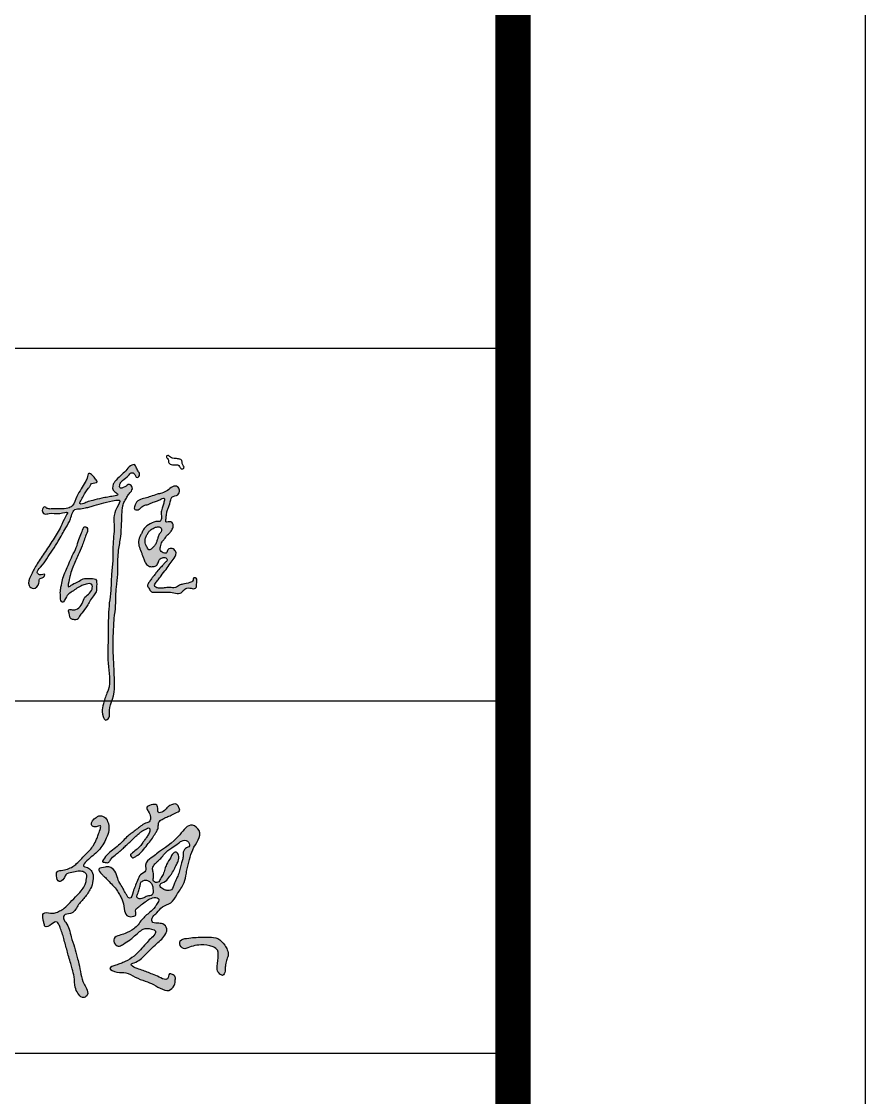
# Model space of a CAD drawing. Extents: x 30064 to 135164, y 17999 to 492668.
# Drawn here: x 111787 to 114181, y 151673 to 154725 of the extents above; entities that cross this region are included whole.
import ezdxf

# ---------------------------------------------------------------- set-up
doc = ezdxf.new("R2010")
doc.units = 0
doc.header["$LTSCALE"] = 1000
doc.header["$MEASUREMENT"] = 0
for name, color, linetype in [('PUB_TITLE', 7, 'Continuous'), ('TWT_TITLE', 7, 'Continuous'), ('文字和字符', 7, 'Continuous')]:
    doc.layers.add(name, color=color, linetype=linetype)

msp = doc.modelspace()

# ---------------------------------------------------------------- hatches: boundary and pattern name
at = {"layer": '文字和字符'}
h = msp.add_hatch(color=6, dxfattribs=at)
edge = h.paths.add_edge_path()
edge.add_spline(control_points=[(111875.4, 153343), (111875.6, 153343), (111900.1, 153343.1), (111915.5, 153342.6), (111936.8, 153353.1), (111940.9, 153378), (111956.2, 153398.2), (111965.2, 153416.7), (111973.8, 153429), (111974.9, 153448.6), (111989.9, 153436.4), (111994.7, 153429.5), (112006, 153415.1), (111985, 153418.8), (111982, 153407.8), (111972.6, 153397.5), (111962.8, 153382.1), (111956.6, 153369), (111949.1, 153356.3), (111963, 153356.7), (111972.4, 153363.4), (111991.7, 153367.7), (112010.8, 153372.7), (112031.7, 153376.3), (112044.3, 153378.6), (112066.2, 153382.9), (112044.3, 153392.4), (112043.5, 153409.7), (112054.5, 153424.1), (112066.5, 153436.6), (112083.4, 153450.2), (112091.5, 153464.6), (112108.7, 153471.2), (112111.9, 153458.8), (112116.8, 153451.1), (112122.9, 153442.2), (112120.3, 153434.6), (112111.1, 153428.8), (112108.7, 153444.2), (112095.7, 153446.8), (112088.3, 153433.3), (112075.7, 153427), (112067, 153417), (112064.8, 153410.1), (112063.5, 153399.4), (112081.3, 153404.4), (112090.9, 153416.2), (112104.5, 153402.9), (112096.4, 153390.3), (112087.6, 153381.6), (112082.6, 153369.6), (112076.1, 153360.5), (112071.1, 153337.2), (112071.1, 153305.8), (112068.7, 153263.7), (112062.3, 153230.2), (112058.9, 153194.6), (112061.6, 153159.6), (112053.8, 153116.1), (112054.9, 153074), (112044.6, 152995.2), (112046.3, 152907.2), (112054.3, 152817.6), (112032.5, 152775.9), (112039.4, 152752.9), (112023.5, 152740.2), (112010.6, 152768.3), (112019.7, 152791), (112026.4, 152815.9), (112042, 152848), (112027.5, 152907), (112034, 152979.5), (112031.8, 153040), (112036.4, 153085.1), (112041.2, 153121.6), (112040.8, 153159.6), (112046.6, 153198.1), (112044.4, 153242.3), (112052.6, 153293.6), (112044.2, 153331.4), (112072.1, 153369.5), (112043.2, 153366.1), (112022.9, 153360.4), (111997.6, 153354), (111980.6, 153348.9), (111966, 153345.2), (111953.2, 153342.1), (111932.1, 153343.7), (111927.4, 153312.8), (111909.2, 153286), (111889.3, 153246.1), (111862.4, 153209.6), (111845.4, 153181.1), (111827.2, 153165.4), (111838.1, 153152), (111856.4, 153161.9), (111848.1, 153146.4), (111835, 153146.1), (111838.2, 153127.9), (111822.8, 153111.3), (111800.8, 153128.1), (111813.9, 153156.4), (111828.8, 153185), (111852.5, 153218.7), (111875.1, 153254.4), (111898.4, 153289.6), (111906, 153313.1), (111922.9, 153338.6), (111888.2, 153325.2), (111871.8, 153334), (111851.3, 153325.2), (111842.4, 153338.3), (111850, 153351.5), (111856.6, 153347.1), (111858.6, 153344), (111862.2, 153343.6), (111866.7, 153341.9), (111875.3, 153343), (111875.4, 153343)], knot_values=[0, 0, 0, 0, 30.010681, 59.710914, 78.593199, 120.407305, 154.524141, 185.004149, 203.061643, 222.774317, 238.80713, 258.455944, 270.333782, 293.330836, 302.766156, 314.154011, 351.592667, 373.783884, 384.727657, 395.744414, 413.857163, 437.957453, 474.261753, 498.637383, 521.996218, 540.039757, 556.440551, 586.981856, 599.46137, 631.292047, 659.861277, 686.798362, 704.454635, 714.77327, 731.806988, 745.746399, 755.60273, 762.331918, 783.607358, 794.2488, 808.935268, 839.224822, 854.000646, 861.29652, 870.524529, 890.282084, 910.927322, 927.245681, 946.958313, 963.356978, 980.390735, 1000.003082, 1009.515457, 1078.314372, 1130.678307, 1184.843128, 1219.935368, 1279.461792, 1329.992924, 1402.614913, 1454.086505, 1659.988392, 1772.185683, 1817.246483, 1847.677046, 1862.240127, 1879.608782, 1944.488332, 1967.79145, 1986.349178, 2091.415626, 2201.453187, 2292.790848, 2342.000053, 2390.03078, 2446.006624, 2499.916829, 2551.206876, 2630.928051, 2705.368541, 2736.511304, 2751.139397, 2799.882761, 2838.437816, 2856.100871, 2874.060326, 2900.839764, 2911.90203, 2956.44123, 2995.684828, 3055.617738, 3138.927419, 3179.415616, 3204.798199, 3217.112426, 3237.828089, 3249.032304, 3266.585733, 3281.97368, 3312.759311, 3333.895438, 3372.534497, 3420.293911, 3476.863372, 3540.284988, 3599.822241, 3643.146119, 3661.15915, 3690.737213, 3733.200125, 3751.837118, 3768.448916, 3785.656639, 3792.541545, 3796.752385, 3800.355287, 3806.580356, 3819.839144, 3819.839144, 3819.839144, 3819.839144], degree=3, periodic=0)
h = msp.add_hatch(color=6, dxfattribs=at)
edge = h.paths.add_edge_path()
edge.add_spline(control_points=[(112108.7, 153354.4), (112108.8, 153354.6), (112120.1, 153372.8), (112136.6, 153372.6), (112153.9, 153378.2), (112169.2, 153384.1), (112185.8, 153387.8), (112201.7, 153394.2), (112212.3, 153407.2), (112230.2, 153408.9), (112235.9, 153395.2), (112231.7, 153378.7), (112213.2, 153380.7), (112208.7, 153363.5), (112205.9, 153350.7), (112199.3, 153337), (112197.4, 153324.9), (112196.9, 153315.6), (112194.7, 153302), (112212.6, 153311.4), (112219, 153294), (112213.1, 153282.9), (112207.4, 153274), (112197.9, 153267.7), (112193.2, 153257.8), (112183.3, 153248.7), (112181.2, 153237.2), (112178.7, 153225), (112186.8, 153219.1), (112198.9, 153214.1), (112200.1, 153227.3), (112209.5, 153232.3), (112218.5, 153229.2), (112227.6, 153219.4), (112220.4, 153202), (112207.9, 153187.9), (112196.5, 153170.3), (112183.9, 153156.1), (112174.8, 153142), (112167.4, 153134.4), (112162.1, 153126.1), (112168.5, 153118.7), (112179.1, 153117.6), (112192, 153118.7), (112206.7, 153120.9), (112222.5, 153117.5), (112233.5, 153126.1), (112247.6, 153131), (112260.1, 153132.2), (112274.7, 153137.6), (112272.1, 153148.1), (112283.8, 153148.4), (112284.1, 153139.9), (112283.5, 153133), (112283.1, 153126.2), (112283.3, 153119.2), (112274.7, 153115), (112265.8, 153118.9), (112254.2, 153118.6), (112246.5, 153113.7), (112237.9, 153098.5), (112209.8, 153109.3), (112185.5, 153106), (112167.8, 153106.7), (112153.2, 153106.1), (112148.6, 153117), (112142.1, 153126.5), (112149, 153135.6), (112154.4, 153143.6), (112161.2, 153152.4), (112168.9, 153162.6), (112177.2, 153173.7), (112187.6, 153182.3), (112192.8, 153190.8), (112202.4, 153196.5), (112195.5, 153206), (112186.9, 153204.9), (112178.6, 153201.6), (112174.1, 153192.5), (112171.4, 153181.4), (112159.9, 153179), (112148.7, 153178.3), (112138.6, 153187.1), (112135, 153198.3), (112130.1, 153207.8), (112126.9, 153220), (112120.2, 153233.3), (112117.3, 153251.3), (112122.5, 153265.9), (112129.4, 153277.1), (112134.9, 153291), (112152.3, 153300.1), (112166.9, 153309.6), (112181.3, 153305.9), (112184.5, 153318.4), (112181.7, 153330.2), (112184.9, 153344.2), (112189.2, 153356.5), (112191.5, 153364.6), (112192.8, 153375.5), (112181.7, 153370.7), (112173.8, 153365.5), (112158.9, 153362.7), (112147.2, 153354.7), (112132.8, 153353.7), (112124.6, 153344.7), (112116.6, 153338.8), (112102.9, 153340.8), (112108.7, 153354.2), (112108.7, 153354.4)], knot_values=[0, 0, 0, 0, 24.512001, 49.882294, 72.277412, 98.738469, 118.409447, 143.109669, 167.776883, 187.618262, 203.042037, 222.126752, 247.275306, 258.48372, 289.86628, 303.795246, 321.379231, 338.707377, 347.328395, 366.307106, 385.237264, 403.506228, 418.562709, 428.786369, 449.648574, 463.118664, 483.023077, 498.54091, 507.708607, 523.614939, 538.272825, 548.331434, 564.446663, 573.613544, 601.356343, 627.727416, 655.753502, 687.468657, 707.386499, 724.030195, 733.822997, 742.988374, 758.369859, 776.521682, 797.368312, 820.285411, 838.875384, 852.53501, 881.495768, 896.424896, 904.484831, 916.221913, 924.49056, 934.624145, 946.353648, 953.359124, 961.492881, 980.267656, 992.004738, 1008.557493, 1015.80342, 1061.650078, 1099.490071, 1123.473109, 1136.892554, 1154.792681, 1167.453766, 1180.555905, 1196.223819, 1209.542153, 1226.270416, 1249.735518, 1266.970627, 1281.05191, 1293.130439, 1303.91699, 1316.71909, 1326.731209, 1339.888064, 1357.279911, 1369.076666, 1385.0742, 1402.881823, 1419.32573, 1433.82478, 1447.087554, 1471.921893, 1495.500471, 1520.791964, 1533.894554, 1550.83807, 1581.024251, 1611.984954, 1621.45011, 1633.096343, 1654.387173, 1674.742462, 1691.115782, 1707.380906, 1715.678547, 1723.570803, 1743.940975, 1761.902668, 1783.344225, 1802.439161, 1818.418402, 1831.919163, 1844.453477, 1860.498716, 1860.498716, 1860.498716, 1860.498716], degree=3, periodic=0)
edge = h.paths.add_edge_path(flags=16)
edge.add_spline(control_points=[(112163.1, 153289), (112163, 153289), (112151.3, 153283.3), (112145.8, 153275.9), (112141.2, 153267), (112137.4, 153259), (112136.5, 153250.3), (112137.8, 153242.8), (112141, 153236.6), (112144, 153231.7), (112147.3, 153225.5), (112156.2, 153229.1), (112161.6, 153235.9), (112168.6, 153243.5), (112170.5, 153252.8), (112174.1, 153261.4), (112176.3, 153270.9), (112182.6, 153277.4), (112185, 153285.1), (112180.4, 153291.4), (112172.9, 153292.5), (112168.2, 153291.1), (112163.2, 153289), (112163.1, 153289)], knot_values=[0, 0, 0, 0, 17.49913, 30.768414, 43.809406, 57.820521, 67.761158, 79.395962, 89.172864, 96.402516, 104.532234, 113.624822, 128.719094, 142.570854, 155.091253, 167.081152, 182.063386, 194.044375, 204.792336, 212.007375, 223.839632, 231.821798, 237.531752, 237.531752, 237.531752, 237.531752], degree=3, periodic=0)
h = msp.add_hatch(color=6, dxfattribs=at)
edge = h.paths.add_edge_path()
edge.add_spline(control_points=[(111963.4, 153290.9), (111963.4, 153290.8), (111955, 153271.2), (111948.6, 153255.9), (111942.7, 153231.8), (111930, 153210.6), (111921.1, 153188), (111912.3, 153166.7), (111903.2, 153147.2), (111900.8, 153128.9), (111896, 153112.7), (111896.9, 153097.6), (111896.5, 153086.2), (111902.3, 153075), (111912.2, 153088.1), (111915.9, 153099.9), (111931.2, 153108.5), (111943.2, 153117.9), (111956.8, 153125.8), (111970.1, 153129.7), (111988.2, 153133.2), (111987.9, 153104.9), (111962.4, 153095.5), (111958.8, 153069.1), (111942.6, 153055.8), (111930.3, 153057.1), (111918.3, 153057.8), (111923, 153043.6), (111923.1, 153030.2), (111935.9, 153028.8), (111945.5, 153027.1), (111949.9, 153037.9), (111959.4, 153049.9), (111971.8, 153064.2), (111980.3, 153082.1), (111989, 153095), (111999.9, 153107.9), (111999.2, 153124), (112001.3, 153148.1), (111977.8, 153143.7), (111960.7, 153147.1), (111946.6, 153134.3), (111932.9, 153131.5), (111914.3, 153115), (111922.8, 153143.1), (111924.9, 153158.9), (111934.7, 153183.3), (111945.7, 153209.2), (111959.9, 153239.7), (111966.8, 153264.5), (111976.3, 153283.4), (111970.3, 153293.8), (111963.5, 153291), (111963.4, 153290.9)], knot_values=[0, 0, 0, 0, 24.542793, 52.435959, 85.650583, 121.512598, 155.916917, 186.540407, 217.474406, 244.606868, 263.102829, 287.388558, 305.597528, 314.527085, 327.332873, 353.193682, 372.630675, 395.352625, 418.617204, 435.772151, 457.249665, 475.959444, 524.49024, 552.742939, 580.507685, 599.437854, 607.362997, 621.159879, 644.090151, 657.95728, 669.398503, 679.892715, 700.008206, 736.031643, 756.664286, 782.242284, 801.590045, 823.390719, 851.090423, 877.54929, 900.135028, 924.011869, 947.574779, 965.855715, 994.232281, 1016.328926, 1045.309406, 1098.032674, 1136.336698, 1183.774373, 1208.195694, 1217.866995, 1225.149506, 1225.149506, 1225.149506, 1225.149506], degree=3, periodic=0)
h = msp.add_hatch(color=6, dxfattribs=at)
edge = h.paths.add_edge_path()
edge.add_spline(control_points=[(112016.4, 152343.8), (112016.5, 152344), (112029.6, 152364.5), (112044.3, 152374.3), (112066.4, 152391.7), (112085.2, 152414.4), (112113.3, 152432.7), (112131, 152450.1), (112152.2, 152455.2), (112152.8, 152471.7), (112148.3, 152482.6), (112137.8, 152496.9), (112154.7, 152504.7), (112171.9, 152506.2), (112173.8, 152492.4), (112172.8, 152478.2), (112191, 152484.1), (112197.8, 152494), (112209, 152503.6), (112227.4, 152509.9), (112232.3, 152496.6), (112238.5, 152485), (112220.4, 152480.3), (112209.3, 152472.4), (112195.7, 152468.3), (112185.7, 152461.8), (112174.5, 152455.9), (112175, 152442.9), (112173, 152432), (112165, 152421.5), (112158.1, 152407.9), (112145.6, 152393.6), (112133.1, 152376.6), (112121, 152362.7), (112109.6, 152356.6), (112101, 152350.4), (112093.7, 152360.9), (112102, 152368.1), (112111, 152375.1), (112122.9, 152384.7), (112130, 152395.7), (112136.2, 152404.1), (112141.7, 152412.1), (112147.3, 152420.8), (112152.4, 152429.4), (112148.6, 152440.6), (112137.2, 152433), (112128, 152429.5), (112119.7, 152421.4), (112111.1, 152414.7), (112103.1, 152406.9), (112095.2, 152399.5), (112087.1, 152391.5), (112077.6, 152383.2), (112069, 152374.8), (112060.1, 152367.4), (112050.2, 152359.1), (112039.8, 152351.6), (112034.6, 152338.7), (112025.2, 152338.6), (112016.4, 152343.8), (112016.4, 152343.8)], knot_values=[0, 0, 0, 0, 28.666202, 58.974239, 88.991361, 140.445622, 182.443945, 226.361589, 246.003405, 261.159642, 285.403493, 300.064839, 321.637432, 343.335684, 360.576762, 372.35608, 392.086641, 412.248863, 426.515031, 455.165125, 470.118963, 480.655269, 502.385008, 524.571649, 543.872014, 558.543079, 575.923356, 590.530581, 608.177969, 621.720424, 644.672751, 671.428143, 700.314854, 733.307285, 745.026327, 756.27632, 770.758758, 775.879479, 798.783005, 820.418083, 838.303351, 852.974217, 863.749723, 878.985175, 896.219108, 903.438329, 919.617985, 935.209773, 949.206114, 965.758141, 981.234157, 995.661007, 1010.855529, 1028.447768, 1048.105951, 1061.049743, 1076.480099, 1102.025547, 1114.040319, 1128.49753, 1139.678117, 1139.678117, 1139.678117, 1139.678117], degree=3, periodic=0)
h = msp.add_hatch(color=6, dxfattribs=at)
edge = h.paths.add_edge_path()
edge.add_spline(control_points=[(111998.6, 152467.6), (111998.4, 152467.4), (111977, 152450), (111994.8, 152436.7), (112014.6, 152450.4), (112008.2, 152430.1), (112004.6, 152419.4), (111998.9, 152403.7), (111991.5, 152389.1), (111980.1, 152373.6), (111966.5, 152362), (111955, 152348.3), (111943.9, 152337.5), (111926.8, 152323.3), (111908, 152318.5), (111885.3, 152315.4), (111885, 152300), (111890.5, 152280.2), (111908, 152292.7), (111910.9, 152308.6), (111930, 152311.1), (111945.5, 152315.6), (111960, 152315.4), (111974.5, 152307.7), (111970.6, 152291.1), (111967.1, 152276.3), (111958.1, 152261.7), (111943.5, 152245.1), (111925.1, 152228.7), (111910.7, 152210.4), (111894.9, 152202.8), (111882.1, 152196.3), (111867.4, 152195.7), (111845.5, 152201.2), (111846.6, 152179.8), (111850.2, 152169.2), (111852.7, 152152), (111871.5, 152164.3), (111885.4, 152175.2), (111892.8, 152164.6), (111896.2, 152154.1), (111902.2, 152140.3), (111908, 152117.9), (111914.3, 152095.5), (111920.3, 152071.9), (111926.4, 152055.1), (111930.8, 152035.9), (111937.6, 152013.8), (111936.3, 151989.1), (111945.3, 151969.4), (111954.8, 151957), (111966.3, 151956.9), (111977.2, 151965.2), (111971.8, 151982.6), (111961, 151999.6), (111953.7, 152023.8), (111951.4, 152049.4), (111942.7, 152074.2), (111938, 152100.2), (111927.1, 152126), (111923, 152150.5), (111915.3, 152167), (111905.5, 152177), (111904.5, 152194.9), (111932.6, 152191.5), (111945.2, 152218.7), (111966, 152240), (111982.8, 152263.3), (111990.2, 152287.4), (111990.8, 152307), (111982, 152320.7), (111973.1, 152326.8), (111956.6, 152329.4), (111974.6, 152348.1), (111988.1, 152358.2), (112005.2, 152373.5), (112018.4, 152390), (112027.6, 152409.4), (112036.4, 152431.5), (112033.5, 152453.5), (112024.4, 152468.8), (112013.7, 152472), (112006, 152473.8), (111998.7, 152467.6), (111998.6, 152467.6)], knot_values=[0, 0, 0, 0, 34.681641, 48.072065, 74.329964, 88.895095, 111.17035, 128.900452, 156.472867, 179.905372, 208.355087, 230.580725, 254.01719, 273.066721, 321.355231, 338.817261, 354.258199, 378.941826, 401.102047, 416.854172, 443.250134, 467.917341, 487.236589, 502.550058, 528.37671, 545.470375, 568.264653, 597.83009, 637.746529, 670.902739, 692.464096, 710.354936, 729.186846, 756.230528, 779.82652, 794.347921, 809.198107, 836.695152, 859.380582, 868.55181, 883.814404, 907.197348, 930.393917, 979.907693, 1004.230046, 1031.618366, 1054.147615, 1086.172461, 1127.622089, 1153.330618, 1177.300132, 1184.664421, 1199.389772, 1226.047392, 1247.395311, 1286.378592, 1328.318353, 1354.32781, 1395.269823, 1437.957794, 1469.914352, 1498.680239, 1511.344868, 1529.007775, 1555.105752, 1597.804477, 1639.655016, 1682.119963, 1714.682311, 1744.156119, 1760.024332, 1779.437309, 1790.885943, 1814.731193, 1846.001898, 1877.602297, 1905.335657, 1934.233701, 1967.004059, 2002.481722, 2023.475353, 2035.765847, 2047.212297, 2058.363573, 2058.363573, 2058.363573, 2058.363573], degree=3, periodic=0)
h = msp.add_hatch(color=6, dxfattribs=at)
edge = h.paths.add_edge_path()
edge.add_spline(control_points=[(112029.7, 152327.9), (112029.9, 152328), (112054.6, 152320.8), (112056.7, 152300.4), (112064, 152281.8), (112074.3, 152268.7), (112079.1, 152256.1), (112085.2, 152247.9), (112087.5, 152240.9), (112098.9, 152235.7), (112102.9, 152257.3), (112108.6, 152272.3), (112115.5, 152289), (112121.5, 152306.9), (112143.1, 152313.6), (112134.2, 152337.7), (112153.2, 152352.4), (112187.1, 152377.8), (112225.9, 152401.1), (112263.6, 152457.1), (112306.3, 152421.7), (112271.5, 152384.9), (112263.9, 152347.8), (112256, 152323), (112252.8, 152299), (112245.3, 152273.8), (112227.3, 152251), (112213.5, 152222), (112184.9, 152217.9), (112173.1, 152197.6), (112158.2, 152188.7), (112153.5, 152169.3), (112172.6, 152167), (112188, 152168.1), (112201.6, 152153.7), (112193.4, 152129.5), (112168.2, 152109.1), (112138.8, 152080.8), (112121.2, 152060.1), (112091, 152051), (112112.5, 152039), (112131.1, 152034.4), (112154.9, 152024), (112177.1, 152016.5), (112190.5, 152006.4), (112204.1, 152011), (112202.3, 152026.7), (112215.9, 152022.5), (112224.3, 152016), (112222.3, 152004.8), (112221.4, 151992.1), (112203.5, 151965.8), (112168, 151992.3), (112136.2, 152003.6), (112109.7, 152013.5), (112083.7, 152030.5), (112061.1, 152026.1), (112026.5, 152038.9), (112053.8, 152049.2), (112067.3, 152052.9), (112085.4, 152061.3), (112105.4, 152072.3), (112123.4, 152091.9), (112138.6, 152108.4), (112151.5, 152124.1), (112163.7, 152132.6), (112169, 152147.5), (112150.6, 152153.3), (112133.1, 152154.2), (112117.5, 152140.2), (112105.8, 152130), (112091.7, 152118.5), (112078.1, 152111.7), (112064.6, 152099.9), (112049.3, 152107.5), (112045.5, 152127.2), (112064.5, 152133.4), (112083.5, 152139.1), (112102.6, 152148.9), (112118, 152163.3), (112129.9, 152181.8), (112147.7, 152196.6), (112164.6, 152210.8), (112170.6, 152223.8), (112179.7, 152234.1), (112168.3, 152243.3), (112154.2, 152239), (112140.2, 152230.5), (112128.4, 152222.2), (112119.4, 152213.7), (112108.9, 152208.5), (112110.4, 152198.5), (112112.3, 152189.2), (112101.2, 152186.5), (112086.8, 152184.3), (112076.4, 152205.9), (112076.9, 152224.3), (112069.5, 152240.4), (112062.5, 152252), (112054.4, 152266.2), (112041.7, 152279.1), (112030.2, 152291), (112020.7, 152301), (112011.9, 152307.9), (112000.6, 152325.2), (112017.5, 152325.2), (112029.6, 152327.9), (112029.7, 152327.9)], knot_values=[0, 0, 0, 0, 27.432872, 59.395361, 85.693134, 109.085552, 128.362609, 140.996926, 151.763291, 157.712951, 186.698752, 208.876995, 234.201156, 260.084919, 284.937489, 307.779824, 344.178191, 370.603449, 488.346466, 550.578274, 584.928952, 664.213103, 704.923077, 747.845979, 770.989275, 806.181381, 854.934517, 893.286489, 930.483071, 961.790102, 984.548855, 1003.508451, 1024.718144, 1046.34914, 1071.076056, 1090.271471, 1144.396456, 1205.241891, 1253.920649, 1274.470919, 1294.501491, 1322.334343, 1367.576566, 1396.031299, 1422.826029, 1429.955148, 1450.476244, 1461.8652, 1477.100741, 1492.069997, 1504.375793, 1531.897919, 1602.108595, 1637.124251, 1679.750326, 1720.374244, 1756.060039, 1787.456838, 1814.277484, 1834.999527, 1853.438436, 1895.015251, 1930.254648, 1962.79728, 1989.05807, 2013.552032, 2026.034617, 2043.218025, 2076.933867, 2099.023719, 2126.230041, 2142.894352, 2174.050972, 2191.234509, 2210.914373, 2232.75608, 2256.675267, 2280.357753, 2319.727615, 2342.899389, 2367.60531, 2410.353703, 2439.962666, 2455.364827, 2473.851128, 2482.49724, 2507.041751, 2528.398061, 2552.516989, 2565.753289, 2581.839762, 2593.467441, 2605.690383, 2613.252568, 2635.359714, 2661.00506, 2697.047344, 2713.801275, 2733.175864, 2753.931383, 2781.462056, 2807.917281, 2823.476427, 2837.489503, 2858.153182, 2884.370537, 2892.288582, 2892.288582, 2892.288582, 2892.288582], degree=3, periodic=0)
edge = h.paths.add_edge_path(flags=16)
edge.add_spline(control_points=[(112164.9, 152335.8), (112164.8, 152335.7), (112155.7, 152323.4), (112161, 152311.2), (112161.6, 152299.3), (112158.7, 152284.9), (112175.5, 152280.8), (112180.3, 152295.3), (112188.8, 152306.2), (112193.4, 152320.4), (112197.9, 152337.6), (112209.1, 152350.5), (112213.8, 152364.9), (112225.7, 152372.6), (112235.3, 152358.8), (112232.1, 152345.1), (112226.1, 152333.5), (112219.9, 152322.1), (112214.9, 152310.9), (112205.4, 152298.8), (112198, 152284.5), (112178.4, 152282.2), (112179.7, 152268.4), (112189.4, 152264.2), (112199.7, 152259.2), (112216.3, 152261.5), (112218.8, 152281.7), (112228.3, 152296.7), (112233.9, 152312.5), (112237.6, 152327.5), (112240.4, 152341.2), (112245.4, 152353.3), (112244.2, 152366.2), (112248.7, 152380.7), (112267.2, 152384.9), (112258.6, 152405.3), (112240.5, 152402.6), (112228.4, 152390.9), (112210.6, 152381), (112193.9, 152368.1), (112182.6, 152351.2), (112173.7, 152345.2), (112165, 152335.8), (112164.9, 152335.8)], knot_values=[0, 0, 0, 0, 19.744507, 34.157131, 56.912893, 69.911234, 87.399526, 104.154629, 124.530072, 146.715715, 165.190697, 198.370593, 214.639562, 229.161561, 244.798567, 268.894407, 285.44538, 299.384274, 322.908118, 336.418052, 363.110061, 388.511726, 395.681319, 413.735699, 426.886572, 444.721671, 472.606193, 498.451489, 520.637008, 541.419327, 562.830776, 579.059192, 594.65128, 616.732747, 635.831876, 655.966223, 679.349301, 698.350322, 726.390651, 763.332051, 786.837613, 805.134121, 818.66464, 818.66464, 818.66464, 818.66464], degree=3, periodic=0)
edge = h.paths.add_edge_path(flags=16)
edge.add_spline(control_points=[(112133.2, 152288.9), (112133.1, 152288.8), (112122.1, 152283.7), (112124.5, 152272.2), (112119.3, 152263.2), (112117.9, 152253), (112114.1, 152247.4), (112113.4, 152239.7), (112123, 152235.4), (112134.2, 152239.6), (112144.1, 152246.3), (112154.5, 152245), (112160.8, 152253.6), (112159.4, 152264.5), (112158.1, 152275.4), (112153.2, 152283.8), (112145.2, 152287.7), (112140, 152291.6), (112133.3, 152288.9), (112133.2, 152288.9)], knot_values=[0, 0, 0, 0, 14.292967, 26.663458, 46.005146, 55.397894, 68.805265, 74.060786, 84.885427, 103.559239, 122.783611, 133.392057, 143.205535, 161.756698, 177.271697, 189.090572, 200.297464, 212.920328, 218.424594, 218.424594, 218.424594, 218.424594], degree=3, periodic=0)
h = msp.add_hatch(color=6, dxfattribs=at)
edge = h.paths.add_edge_path()
edge.add_spline(control_points=[(112253.1, 152096.2), (112253.3, 152096.3), (112276.3, 152105.2), (112298.1, 152106.6), (112324.1, 152104.7), (112343.8, 152093.3), (112345.1, 152078.1), (112344.2, 152064), (112341.5, 152048.3), (112340.8, 152033.3), (112347.6, 152024.2), (112359.1, 152016.5), (112365.4, 152033.1), (112364.1, 152046.4), (112367, 152061.7), (112374.2, 152076), (112371.5, 152092.3), (112361.1, 152108.7), (112345.8, 152127.5), (112312.8, 152128.4), (112283.1, 152128.4), (112256.8, 152124.9), (112233.6, 152122.3), (112233.4, 152098), (112252.9, 152096.1), (112253.1, 152096.2)], knot_values=[0, 0, 0, 0, 27.563865, 56.695241, 102.242536, 124.004216, 136.411448, 158.63331, 179.899671, 199.3513, 213.673571, 224.845605, 243.023995, 261.921703, 282.270986, 301.572813, 323.389476, 342.524862, 378.241957, 410.829433, 464.696782, 494.311037, 519.262799, 542.254368, 560.867544, 560.867544, 560.867544, 560.867544], degree=3, periodic=0)

# ---------------------------------------------------------------- linework, layer by layer
for p, q in [((105180.8, 153798.9), (113180.8, 153798.9)), ((105180.8, 152798.9), (113180.8, 152798.9)), ((105180.8, 151798.9), (113180.8, 151798.9))]:
    msp.add_line(p, q)
at = {"layer": 'PUB_TITLE', "const_width": 100}
msp.add_lwpolyline([(105180.8, 195198.5), (113180.8, 195198.5), (113180.8, 137798.9), (105180.8, 137798.9)], close=True, dxfattribs=at)
at = {"layer": 'TWT_TITLE'}
msp.add_lwpolyline([(30080.8, 136798.9), (114180.8, 136798.9), (114180.8, 196198.9), (30080.8, 196198.9)], close=True, dxfattribs=at)
at = {"layer": 'TWT_TITLE', "const_width": 100}
msp.add_lwpolyline([(32580.8, 137798.9), (113180.8, 137798.9), (113180.8, 195198.9), (32580.8, 195198.9)], close=True, dxfattribs=at)
at = {"layer": '文字和字符', "color": 6}
for points, start_tangent, end_tangent in [([(112204.6, 153493.2), (112214.8, 153486.9), (112224.2, 153485.8), (112234, 153484.2), (112241, 153480.3), (112242.6, 153471.7), (112247.2, 153458.4), (112239.8, 153456.5), (112235.1, 153462.7), (112230.1, 153467.4), (112214.8, 153467.8), (112204.3, 153473.6), (112202.7, 153483.4), (112197.6, 153492), (112201.5, 153494.7), (112204.6, 153493.2)], (0.676765, -0.736199), (0.676765, -0.736199)), ([(111875.4, 153343), (111897, 153343), (111918.3, 153344.8), (111930.3, 153351.3), (111943.5, 153378.4), (111956.1, 153399.5), (111966.9, 153418.6), (111972.7, 153430.3), (111977.7, 153443.6), (111987.7, 153437.7), (111996.8, 153426.9), (112001, 153419.5), (111985.2, 153414.5), (111981.7, 153408.6), (111976.9, 153402), (111961.9, 153379.5), (111954.4, 153365.4), (111951.9, 153357.9), (111959.8, 153357.1), (111971.9, 153362.1), (111988.5, 153367.1), (112014, 153373.1), (112031.2, 153376.3), (112047.8, 153379.3), (112060, 153383.7), (112050.9, 153391.2), (112046.7, 153412.8), (112051.7, 153420.3), (112067.5, 153436.9), (112082.5, 153451), (112095.8, 153465.2), (112108.3, 153467.7), (112111.6, 153461), (112117.4, 153450.2), (112121.6, 153441.1), (112119.1, 153434.4), (112114.9, 153431.9), (112105, 153443.6), (112097.5, 153445.2), (112090, 153437.7), (112073.4, 153423.6), (112066.7, 153415.3), (112065, 153410.3), (112065, 153403.7), (112079.2, 153405.3), (112092.5, 153412), (112100.8, 153403.7), (112095.8, 153390.4), (112088.3, 153381.2), (112082.5, 153370.4), (112075.8, 153357.9), (112074.2, 153351.3), (112070.6, 153301.8), (112067.9, 153264.2), (112062.1, 153225.6), (112060, 153200.4), (112059.8, 153157.5), (112055.7, 153121.3), (112053.4, 153069), (112049.8, 153032.1), (112049.1, 152883.7), (112044.7, 152803), (112036, 152771.7), (112033.8, 152749.9), (112025, 152744.1), (112017.8, 152754.3), (112022.1, 152800.8), (112027.2, 152816.8), (112032.3, 152829.2), (112032.1, 152904.9), (112032.6, 152984.2), (112033.4, 153050), (112036.6, 153085.3), (112040.2, 153119.7), (112041.9, 153160), (112045.4, 153198.7), (112045.8, 153235.7), (112049.3, 153293), (112056.8, 153346.2), (112064.6, 153367.2), (112054, 153367.2), (112019.7, 153359.7), (111992.9, 153352.5), (111980.6, 153349), (111968.1, 153345.7), (111949.1, 153342.6), (111941.1, 153342.3), (111925.3, 153314.3), (111912.1, 153289.3), (111890.9, 153251.7), (111858, 153201.5), (111840.7, 153178), (111831.3, 153162.3), (111837.6, 153156), (111852.5, 153156.8), (111848.6, 153149.7), (111837.6, 153143.5), (111836, 153132.5), (111820.3, 153116.8), (111807.8, 153125.4), (111812.5, 153152.9), (111828.7, 153183.2), (111851.1, 153217.3), (111876, 153255.6), (111898, 153292.5), (111911.3, 153320.7), (111916.8, 153332.4), (111895.6, 153330.1), (111865, 153330.1), (111851.7, 153328.5), (111845.4, 153338.7), (111852.5, 153348.9), (111856.8, 153346.4), (111858.9, 153344.3), (111861.4, 153343.6), (111865.8, 153342.7), (111875.4, 153343)], (1, 0), (1, 0)), ([(112108.7, 153354.4), (112119.9, 153368), (112137.3, 153373.6), (112152.9, 153378), (112170.9, 153384.2), (112184.6, 153387.9), (112200.7, 153395.4), (112215, 153405.9), (112229.3, 153405.9), (112234.3, 153396), (112230, 153382.9), (112213.2, 153376.1), (112210.1, 153368.7), (112203.8, 153346.9), (112200.1, 153337.6), (112197.6, 153325.2), (112196.4, 153312.7), (112196.4, 153306.5), (112210.1, 153306.5), (112216.9, 153294.7), (112212.5, 153282.3), (112206.1, 153273.6), (112200.4, 153268.9), (112191.4, 153256.8), (112185.2, 153249.4), (112180.8, 153235.7), (112180.8, 153224.5), (112185.8, 153220.2), (112197, 153217.7), (112202, 153227), (112208.2, 153230.7), (112219.4, 153227.6), (112223.7, 153222.7), (112219.7, 153203.1), (112208.4, 153187.8), (112196.7, 153171.4), (112182.5, 153153.4), (112174.1, 153141.8), (112166.4, 153132.6), (112163.7, 153126.1), (112167.6, 153120.7), (112178.3, 153118), (112191.4, 153118.8), (112206.4, 153119.9), (112222.9, 153119.9), (112234.8, 153126.1), (112244, 153129.5), (112264.4, 153134.1), (112273.2, 153140.3), (112274, 153146), (112282.4, 153146.4), (112283.9, 153140.6), (112283.6, 153133.3), (112283.2, 153124.9), (112282.4, 153119.9), (112277.4, 153116.8), (112264, 153118.4), (112255.5, 153118), (112245.5, 153111.5), (112242.5, 153107.2), (112209.4, 153106.5), (112182.2, 153106.5), (112164.9, 153106.5), (112155.3, 153107.6), (112147.6, 153118), (112144.1, 153126.4), (112148.4, 153134.9), (112154.9, 153144.1), (112160.7, 153151.8), (112168, 153161.4), (112178.7, 153174.4), (112187.5, 153183.2), (112194.1, 153190.9), (112199.8, 153197.4), (112195.6, 153204), (112186.4, 153204.4), (112179.9, 153201.3), (112174.9, 153193.2), (112169.1, 153182.1), (112161, 153179.4), (112149.5, 153179.8), (112139.5, 153187.8), (112134.5, 153198.6), (112130.3, 153208.2), (112127.4, 153217.2), (112120.9, 153233.9), (112118.7, 153250.8), (112124.2, 153268.2), (112128.7, 153276.5), (112134.5, 153287.2), (112151.9, 153300.3), (112173, 153307.6), (112179.8, 153307.6), (112183.2, 153315.3), (112182.8, 153330.6), (112185.4, 153345), (112189, 153356.3), (112191.8, 153367.7), (112191.3, 153373.6), (112185.8, 153372.3), (112172.6, 153366), (112160.2, 153362.1), (112146.1, 153355.7), (112132.9, 153351.9), (112124, 153344.7), (112115.4, 153340), (112106.9, 153342.9), (112108.7, 153354.4)], (0.284283, 0.95874), (0.284283, 0.95874)), ([(111963.4, 153290.9), (111956.5, 153274.7), (111949.2, 153255.9), (111941.9, 153233.2), (111930.5, 153210), (111920.7, 153187.2), (111912.1, 153166.8), (111904, 153146.1), (111899.9, 153127), (111897.1, 153113.9), (111896.7, 153096.4), (111898.3, 153083.4), (111902, 153078.1), (111908.9, 153084.2), (111918.7, 153100.1), (111930.1, 153108.2), (111943.5, 153117.6), (111958.1, 153125.7), (111970, 153129.4), (111985.4, 153129), (111986.6, 153115.6), (111964.1, 153088.8), (111956.2, 153070.1), (111940.5, 153057.6), (111926.9, 153057.3), (111921.2, 153056.7), (111921.5, 153046.8), (111926.9, 153031.2), (111936.6, 153028.6), (111944.8, 153028.9), (111949.1, 153035.1), (111957.3, 153047.1), (111972.9, 153067.8), (111980, 153080.9), (111990.3, 153096.2), (111997.9, 153107.8), (111999.6, 153123.4), (111996.6, 153143.2), (111977.6, 153145), (111961.3, 153144.5), (111946.4, 153136), (111931.1, 153128.7), (111919.8, 153121.9), (111922, 153142.3), (111925.4, 153157.8), (111932.4, 153177.5), (111947.3, 153212.4), (111958.3, 153237.8), (111970, 153269.9), (111973.5, 153287.2), (111968.6, 153292.1), (111963.4, 153290.9)], (-0.394162, -0.919041), (-0.394162, -0.919041)), ([(112163.1, 153289), (112152.2, 153282.6), (112145.9, 153275.5), (112141.4, 153267.3), (112137.6, 153257.9), (112136.9, 153250.8), (112138.4, 153242.5), (112141.4, 153236.2), (112144, 153231.7), (112147.7, 153227.2), (112154.1, 153228.7), (112162, 153236.2), (112167.9, 153244.2), (112170.8, 153252.7), (112173.6, 153260.9), (112177.4, 153271), (112182.3, 153278.1), (112183.8, 153285.7), (112180.8, 153290), (112172.5, 153292), (112166.9, 153290.6), (112163.1, 153289)], (-0.928724, -0.370772), (-0.928724, -0.370772)), ([(112016.4, 152343.8), (112028.4, 152360.6), (112044.9, 152375.1), (112061.7, 152388.7), (112088.1, 152414.7), (112112.1, 152433.1), (112138.1, 152451.1), (112150.6, 152457.9), (112152.2, 152468.7), (112146.2, 152485.1), (112141.8, 152494.7), (112154.6, 152503.5), (112170.2, 152502.7), (112173.4, 152490.7), (112174.6, 152482.3), (112188.6, 152484.7), (112199.1, 152494.7), (112207.1, 152501.2), (112227.4, 152504.7), (112233, 152495.5), (112235.5, 152488.3), (112222.2, 152479.9), (112208, 152472.6), (112195.1, 152467.4), (112185.9, 152462.2), (112176.2, 152454.3), (112174.6, 152443.9), (112171.8, 152431.5), (112166.6, 152423.2), (112158, 152409.1), (112146.2, 152393.9), (112133.3, 152377.5), (112116.5, 152360.6), (112109.3, 152356.2), (112101.7, 152353.4), (112096.1, 152362.2), (112098.5, 152365), (112111.3, 152375.5), (112122.9, 152385.9), (112130.5, 152396.3), (112136.7, 152404.9), (112141.1, 152411.3), (112147, 152420.5), (112151, 152432.3), (112149, 152437.1), (112137.7, 152433.9), (112127.8, 152428.6), (112120.1, 152422.1), (112111, 152414.4), (112102.9, 152406.7), (112095.3, 152399.6), (112087.5, 152392), (112078.1, 152383.5), (112067.7, 152373.8), (112060.6, 152367.8), (112052, 152360.7), (112038.8, 152347.8), (112034, 152340.6), (112023.6, 152340.2), (112016.4, 152343.8)], (0.427331, 0.904095), (0.427331, 0.904095)), ([(111998.6, 152467.6), (111984.6, 152446.9), (111992.3, 152440.9), (112011, 152443.7), (112009.2, 152433.3), (112004.1, 152418.1), (111999.6, 152406.1), (111990.5, 152388.5), (111980.4, 152374.9), (111965.8, 152360.5), (111955, 152348.7), (111942.9, 152336.9), (111932.1, 152328.4), (111899.1, 152317.4), (111887.3, 152313.2), (111885.6, 152302.2), (111893.2, 152286.1), (111906.7, 152294.6), (111911.8, 152304.7), (111929.6, 152311.5), (111947, 152315), (111960.9, 152314), (111970.2, 152308.1), (111970.2, 152289.5), (111966.9, 152277.7), (111958.7, 152263.4), (111944.8, 152247.2), (111924.5, 152226.9), (111907.6, 152210), (111894.1, 152202.4), (111882.2, 152197.3), (111868.7, 152196.4), (111849.2, 152195.6), (111847.5, 152178.7), (111850, 152168.5), (111853.4, 152158.4), (111872, 152165.1), (111887.3, 152171.1), (111891.5, 152166), (111895.7, 152155.8), (111901.8, 152140.1), (111906.4, 152124), (111915.8, 152089.6), (111920.4, 152072.7), (111926.4, 152053.9), (111930.5, 152038.2), (111935.7, 152015.7), (111938.9, 151986), (111946.4, 151969), (111959.1, 151957.4), (111964.4, 151957.4), (111972.9, 151963.7), (111970.8, 151982.8), (111963.6, 151996.4), (111954.9, 152023.1), (111949.5, 152052.9), (111944.2, 152070.9), (111937, 152099.5), (111927.4, 152128.7), (111921.8, 152151), (111912.4, 152169.5), (111907.1, 152176.9), (111907.1, 152189.7), (111925.1, 152195), (111946.4, 152217.2), (111965.5, 152240.6), (111982.4, 152266), (111989.3, 152288.5), (111988.1, 152309.7), (111982.1, 152319.4), (111970.2, 152326.8), (111962.5, 152329.6), (111971.4, 152344.3), (111988.5, 152359), (112005.2, 152374.4), (112017.6, 152390.2), (112027, 152408.7), (112034.2, 152431.2), (112030.8, 152456.5), (112021.9, 152468.7), (112013.6, 152472), (112005.4, 152472), (111998.6, 152467.6)], (-0.854695, -0.51913), (-0.854695, -0.51913)), ([(112029.7, 152327.9), (112047.8, 152319.9), (112058, 152299.2), (112065.1, 152281.7), (112074.1, 152267.4), (112080.3, 152255), (112085, 152247.2), (112089.1, 152240.6), (112093, 152238.8), (112103.4, 152256.9), (112108.6, 152272), (112115.3, 152289), (112124.4, 152305.2), (112138.5, 152316.3), (112138.5, 152332.8), (112154.7, 152353.4), (112169.9, 152364.8), (112235.4, 152418.8), (112271.2, 152445.8), (112290.5, 152430.4), (112272.2, 152376.3), (112263.5, 152348.2), (112255.7, 152318.3), (112252.8, 152301.9), (112245.1, 152277.7), (112226.7, 152247.8), (112210.3, 152225.5), (112186.1, 152214), (112170.7, 152197.5), (112159.1, 152185.9), (112157.1, 152172.4), (112171.6, 152167.6), (112187.1, 152165.6), (112198.7, 152152.1), (112195.8, 152138.6), (112169.7, 152109.6), (112138.1, 152079.2), (112110.5, 152057.6), (112097.6, 152050.2), (112109.1, 152041.4), (112128, 152034.7), (112158.5, 152023), (112177.4, 152015.1), (112195.5, 152008.4), (112200.2, 152010.4), (112206.3, 152023.9), (112214.4, 152022.5), (112222.5, 152015.1), (112222.5, 152004.3), (112221.1, 151995.6), (112209.6, 151979.4), (112161.1, 151993.6), (112137.7, 152003.2), (112109.4, 152015), (112082.8, 152027.3), (112057.2, 152029.3), (112036.9, 152039.4), (112053.8, 152048.8), (112068, 152053.6), (112080.1, 152059), (112105.7, 152074.5), (112123.8, 152092.3), (112139.5, 152109.7), (112152.3, 152123.7), (112164.4, 152136.5), (112166.5, 152145.3), (112155.7, 152151.3), (112131.4, 152150.6), (112118.6, 152141.2), (112103.7, 152128.4), (112094.3, 152121), (112075.4, 152108.8), (112064.6, 152102.8), (112051.8, 152108.8), (112049.1, 152124.4), (112063.9, 152133.1), (112080.1, 152138.5), (112105.1, 152152), (112117.2, 152163.5), (112128, 152177.6), (112150.4, 152198.8), (112165.4, 152213.9), (112171.2, 152223.4), (112176.3, 152235.7), (112171.7, 152239.9), (112154.1, 152238.2), (112140.7, 152230.7), (112126.7, 152220.4), (112119.3, 152214.3), (112110.5, 152206.8), (112110.5, 152198.4), (112110.1, 152189.6), (112105.1, 152187.5), (112089.1, 152187.5), (112079.1, 152203), (112074.3, 152228.5), (112069.6, 152239.6), (112062.7, 152251.8), (112054.8, 152264.5), (112041.6, 152279.3), (112028.3, 152293), (112020.4, 152300.9), (112013, 152307.8), (112006.1, 152321), (112024.1, 152326.8), (112029.7, 152327.9)], (0.998657, 0.051807), (0.998657, 0.051807)), ([(112164.9, 152335.8), (112158.4, 152323.2), (112159.8, 152312.9), (112160.7, 152296.5), (112161.2, 152287.1), (112173.4, 152283.9), (112180.4, 152293.7), (112187.9, 152306.3), (112193.5, 152321.3), (112197.7, 152333.9), (112209.9, 152354.5), (112215.5, 152364.8), (112224.9, 152369.5), (112232.3, 152361), (112230.9, 152343.7), (112225.8, 152333), (112221.1, 152324.1), (112213.1, 152309.1), (112207.5, 152301.2), (112194.9, 152286.7), (112179.4, 152276.8), (112179.9, 152271.7), (112190.2, 152263.7), (112199.1, 152260.5), (112211.7, 152262.8), (112220.2, 152281.1), (112228.1, 152297.9), (112233.7, 152312.9), (112237.5, 152327.4), (112241.2, 152342.3), (112244.5, 152353.6), (112245, 152364.8), (112251.5, 152379.3), (112262.8, 152387.2), (112257.6, 152400.8), (112240.8, 152400.8), (112229.7, 152392.8), (112212.8, 152381.7), (112192.4, 152364.6), (112181.6, 152351.5), (112171.8, 152342.8), (112164.9, 152335.8)], (-0.702795, -0.711393), (-0.702795, -0.711393)), ([(112133.2, 152288.9), (112124.8, 152282.9), (112123.2, 152274.1), (112119.3, 152260.8), (112117.7, 152254.2), (112114.1, 152245.2), (112114.1, 152241.4), (112120.7, 152237.2), (112133.8, 152240), (112146.6, 152245.4), (112154.2, 152246.4), (112158.8, 152251.8), (112159.4, 152265.1), (112157.2, 152276.1), (112152.6, 152283.3), (112145.8, 152287.7), (112137, 152290.1), (112133.2, 152288.9)], (-0.905829, -0.423645), (-0.905829, -0.423645)), ([(112253.1, 152096.2), (112273.1, 152103), (112295.3, 152106), (112329.8, 152100.5), (112343, 152090.2), (112344.7, 152080.9), (112343.9, 152063.8), (112341.7, 152047.6), (112342.6, 152032.7), (112349, 152023.7), (112356.7, 152019.9), (112363.9, 152031.8), (112364.8, 152046.3), (112367.8, 152061.7), (112372.4, 152075.7), (112370.3, 152092.4), (112363.1, 152105.1), (112343.5, 152124.3), (112318.7, 152128.2), (112277.4, 152127.3), (112254.8, 152124.7), (112236.9, 152117.9), (112239.4, 152100.5), (112253.1, 152096.2)], (0.929554, 0.368687), (0.929554, 0.368687))]:
    msp.add_spline(points, degree=3, dxfattribs=dict(at, start_tangent=start_tangent, end_tangent=end_tangent))

doc.saveas('drawing.dxf')
